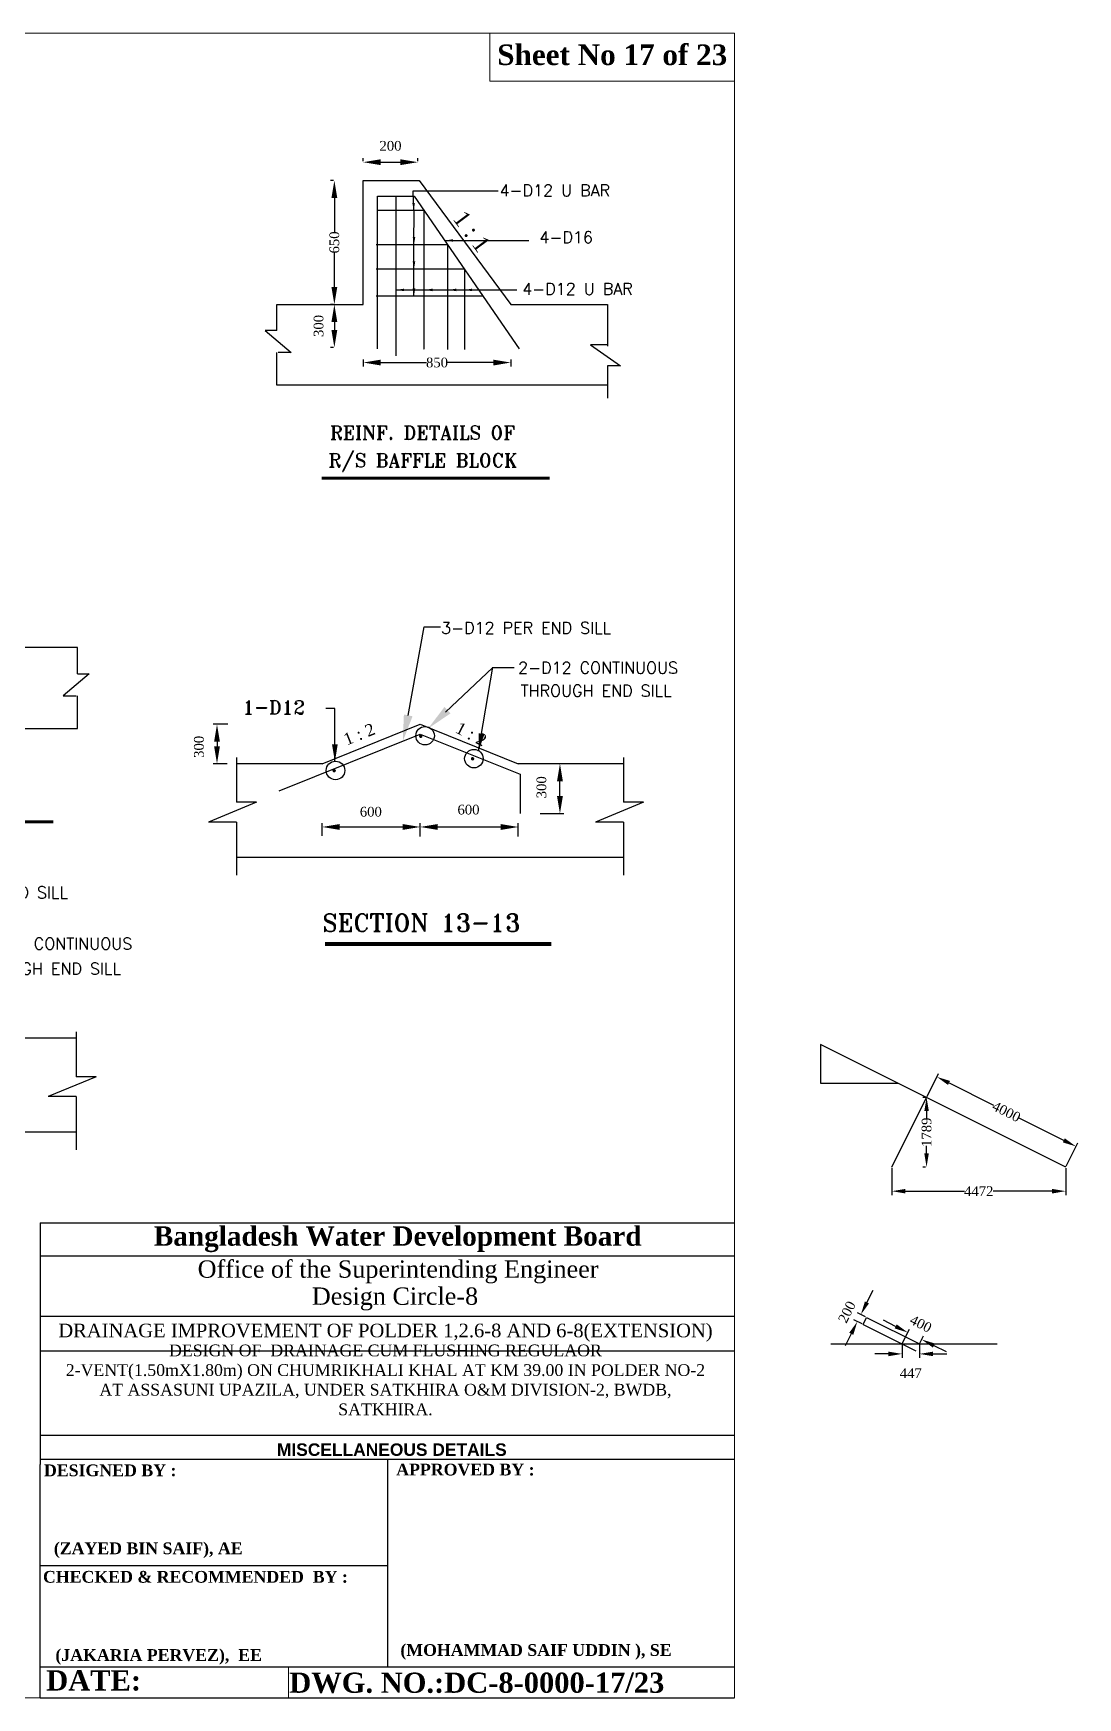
# Model space of a CAD drawing. Extents: x -545075 to 1728153, y -708141 to -305611.
# Drawn here: x 996387 to 1023249, y -654682 to -611896 of the extents above; entities that cross this region are included whole.
import ezdxf

# ---------------------------------------------------------------- set-up
doc = ezdxf.new("R2010")
doc.units = 0
doc.header["$MEASUREMENT"] = 0
doc.linetypes.add('DASHED', pattern=[0.75, 0.5, -0.25])
doc.layers.get('0').update_dxf_attribs({"linetype": 'CONTINUOUS'})
doc.layers.get('DEFPOINTS').update_dxf_attribs({"linetype": 'CONTINUOUS'})
doc.layers.add('Left Bank Profile', color=7, linetype='CONTINUOUS', lineweight=25)
doc.layers.add('LINE', color=7, linetype='CONTINUOUS')
doc.styles.add('Arial-200', font='arial.ttf')
doc.styles.add('BIG', font='ROMANT.SHX')
doc.styles.get("Standard").update_dxf_attribs({"font": 'times.ttf', "height": 250})
doc.dimstyles.new('3', dxfattribs={"dimtxt": 225, "dimasz": 350, "dimexe": 100, "dimexo": 25, "dimgap": 9, "dimtad": 0, "dimdec": 0, "dimzin": 0, "dimdsep": 46, "dimtxsty": 'Standard', "dimcen": 0, "dimclrt": 256, "dimadec": 0, "dimazin": 0, "dimtfac": 1, "dimtdec": 0, "dimtofl": 0, "dimtmove": 2, "dimatfit": 3, "dimfxl": 1, "dimtolj": 1, "dimtzin": 0, "dimarcsym": 0})

# ---------------------------------------------------------------- blocks, each defined once
blk = doc.blocks.new('*D175')
at = {"layer": 'DEFPOINTS', "color": 0, "lineweight": -2}
for p in [(1008862, -632299), (1006340, -632566), (1008862, -632566)]:
    blk.add_point(p, dxfattribs=at)
at = {"layer": 'LINE', "color": 0, "lineweight": -2}
for p, q in [((1006340, -632541), (1006340, -632199)), ((1006790, -632299), (1008412, -632299)), ((1008862, -632541), (1008862, -632199))]:
    blk.add_line(p, q, dxfattribs=at)
for points in [[(1006790, -632224), (1006790, -632374), (1006340, -632299)], [(1008412, -632224), (1008412, -632374), (1008862, -632299)]]:
    blk.add_solid(points, dxfattribs=at)
at = {"layer": 'LINE', "insert": (1007581, -631854), "char_height": 250, "attachment_point": 5}
blk.add_mtext('\\A1;600', dxfattribs=at)
blk = doc.blocks.new('*D176')
at = {"layer": 'DEFPOINTS', "color": 0, "lineweight": -2}
for p in [(1006340, -632299), (1003817, -632554), (1006340, -632554)]:
    blk.add_point(p, dxfattribs=at)
at = {"layer": 'LINE', "color": 0, "lineweight": -2}
for p, q in [((1003817, -632529), (1003817, -632199)), ((1004267, -632299), (1005890, -632299)), ((1006340, -632529), (1006340, -632199))]:
    blk.add_line(p, q, dxfattribs=at)
for points in [[(1004267, -632224), (1004267, -632374), (1003817, -632299)], [(1005890, -632224), (1005890, -632374), (1006340, -632299)]]:
    blk.add_solid(points, dxfattribs=at)
at = {"layer": 'LINE', "insert": (1005069, -631908), "char_height": 250, "attachment_point": 5}
blk.add_mtext('\\A1;600', dxfattribs=at)
blk = doc.blocks.new('*D177')
at = {"layer": 'DEFPOINTS', "color": 0, "lineweight": -2}
for p in [(1001415, -629660), (1001113, -630672), (1001398, -630672)]:
    blk.add_point(p, dxfattribs=at)
at = {"layer": 'LINE', "color": 0, "lineweight": -2}
for p, q in [((1001390, -629660), (1001013, -629660)), ((1001113, -630110), (1001113, -630222)), ((1001373, -630672), (1001013, -630672))]:
    blk.add_line(p, q, dxfattribs=at)
for points in [[(1001038, -630110), (1001188, -630110), (1001113, -629660)], [(1001038, -630222), (1001188, -630222), (1001113, -630672)]]:
    blk.add_solid(points, dxfattribs=at)
at = {"layer": 'LINE', "insert": (1000647, -630239), "char_height": 250, "attachment_point": 5, "rotation": 90}
blk.add_mtext('\\A1;300', dxfattribs=at)
blk = doc.blocks.new('*D182')
at = {"layer": 'DEFPOINTS', "color": 0, "lineweight": -2}
for p in [(1009933, -630672), (1010215, -630672), (1009399, -631956)]:
    blk.add_point(p, dxfattribs=at)
at = {"layer": 'LINE', "color": 0, "lineweight": -2}
for p, q in [((1010190, -630672), (1009833, -630672)), ((1009933, -631506), (1009933, -631122)), ((1009424, -631956), (1010033, -631956))]:
    blk.add_line(p, q, dxfattribs=at)
for points in [[(1009858, -631122), (1010008, -631122), (1009933, -630672)], [(1009858, -631506), (1010008, -631506), (1009933, -631956)]]:
    blk.add_solid(points, dxfattribs=at)
at = {"layer": 'LINE', "insert": (1009458, -631278), "char_height": 250, "attachment_point": 5, "rotation": 90}
blk.add_mtext('\\A1;300', dxfattribs=at)
blk = doc.blocks.new('*D184')
at = {"layer": 'DEFPOINTS', "color": 0, "lineweight": -2}
for p in [(1004870, -615210), (1006281, -615210), (1006281, -615210)]:
    blk.add_point(p, dxfattribs=at)
at = {"layer": 'LINE', "color": 0, "lineweight": -2}
for p, q in [((1004870, -615185), (1004870, -615110)), ((1005320, -615210), (1005831, -615210)), ((1006281, -615185), (1006281, -615110))]:
    blk.add_line(p, q, dxfattribs=at)
for points in [[(1005320, -615135), (1005320, -615285), (1004870, -615210)], [(1005831, -615135), (1005831, -615285), (1006281, -615210)]]:
    blk.add_solid(points, dxfattribs=at)
at = {"layer": 'LINE', "insert": (1005575, -614790), "char_height": 250, "attachment_point": 5}
blk.add_mtext('\\A1;200', dxfattribs=at)
blk = doc.blocks.new('*D189')
at = {"layer": 'DEFPOINTS', "color": 0, "lineweight": -2}
for p in [(1004131, -618866), (1004131, -619972), (1004131, -619972)]:
    blk.add_point(p, dxfattribs=at)
at = {"layer": 'LINE', "color": 0, "lineweight": -2}
for p, q in [((1004106, -618866), (1004031, -618866)), ((1004131, -619316), (1004131, -619522)), ((1004106, -619972), (1004031, -619972))]:
    blk.add_line(p, q, dxfattribs=at)
for points in [[(1004056, -619316), (1004206, -619316), (1004131, -618866)], [(1004056, -619522), (1004206, -619522), (1004131, -619972)]]:
    blk.add_solid(points, dxfattribs=at)
at = {"layer": 'LINE', "insert": (1003726, -619419), "char_height": 250, "attachment_point": 5, "rotation": 90}
blk.add_mtext('\\A1;300', dxfattribs=at)
blk = doc.blocks.new('*D43')
at = {"layer": 'DEFPOINTS', "color": 0, "lineweight": -2}
for p in [(1004876, -620257), (1004876, -620361), (1008666, -620257)]:
    blk.add_point(p, dxfattribs=at)
at = {"layer": 'LINE', "color": 0, "lineweight": -2}
for p, q in [((1004876, -620282), (1004876, -620461)), ((1005326, -620361), (1006503, -620361)), ((1008216, -620361), (1007039, -620361)), ((1008666, -620282), (1008666, -620461))]:
    blk.add_line(p, q, dxfattribs=at)
for points in [[(1005326, -620286), (1005326, -620436), (1004876, -620361)], [(1008216, -620286), (1008216, -620436), (1008666, -620361)]]:
    blk.add_solid(points, dxfattribs=at)
at = {"layer": 'LINE', "insert": (1006771, -620361), "char_height": 250, "attachment_point": 5}
blk.add_mtext('\\A1;850', dxfattribs=at)
blk = doc.blocks.new('*D44')
at = {"layer": 'DEFPOINTS', "color": 0, "lineweight": -2}
for p in [(1004131, -615680), (1004131, -615680), (1004131, -618866)]:
    blk.add_point(p, dxfattribs=at)
at = {"layer": 'LINE', "color": 0, "lineweight": -2}
for p, q in [((1004106, -615680), (1004031, -615680)), ((1004131, -616130), (1004131, -617001)), ((1004131, -618416), (1004131, -617544)), ((1004106, -618866), (1004031, -618866))]:
    blk.add_line(p, q, dxfattribs=at)
for points in [[(1004056, -616130), (1004206, -616130), (1004131, -615680)], [(1004056, -618416), (1004206, -618416), (1004131, -618866)]]:
    blk.add_solid(points, dxfattribs=at)
at = {"layer": 'LINE', "insert": (1004131, -617273), "char_height": 250, "attachment_point": 5, "rotation": 90}
blk.add_mtext('\\A1;650', dxfattribs=at)
blk = doc.blocks.new('*D149')
at = {"layer": 'DEFPOINTS', "color": 0, "lineweight": -2}
for p in [(1019362, -639253), (1023205, -640511), (1022940, -641041)]:
    blk.add_point(p, dxfattribs=at)
at = {"layer": 'LINE', "color": 0, "lineweight": -2}
for p, q in [((1019373, -639230), (1019672, -638633)), ((1019940, -638879), (1021086, -639452)), ((1022892, -640355), (1021746, -639782)), ((1022951, -641019), (1023249, -640422))]:
    blk.add_line(p, q, dxfattribs=at)
for points in [[(1019966, -638827), (1019914, -638931), (1019627, -638723)], [(1022918, -640303), (1022866, -640407), (1023205, -640511)]]:
    blk.add_solid(points, dxfattribs=at)
at = {"layer": 'LINE', "insert": (1021416, -639617), "char_height": 250, "attachment_point": 5, "rotation": 333.4349}
blk.add_mtext('\\A1;4000', dxfattribs=at)
blk = doc.blocks.new('*D150')
at = {"layer": 'DEFPOINTS', "color": 0, "lineweight": -2}
for p in [(1018468, -641041), (1022940, -641041), (1022940, -641661)]:
    blk.add_point(p, dxfattribs=at)
at = {"layer": 'LINE', "color": 0, "lineweight": -2}
for p, q in [((1018468, -641066), (1018468, -641761)), ((1022940, -641066), (1022940, -641761)), ((1018818, -641661), (1020336, -641661)), ((1022590, -641661), (1021071, -641661))]:
    blk.add_line(p, q, dxfattribs=at)
for points in [[(1018818, -641603), (1018818, -641720), (1018468, -641661)], [(1022590, -641603), (1022590, -641720), (1022940, -641661)]]:
    blk.add_solid(points, dxfattribs=at)
at = {"layer": 'LINE', "insert": (1020704, -641661), "char_height": 250, "attachment_point": 5}
blk.add_mtext('\\A1;4472', dxfattribs=at)
blk = doc.blocks.new('*D151')
at = {"layer": 'DEFPOINTS', "color": 0, "lineweight": -2}
for p in [(1019362, -639253), (1019362, -641041), (1019362, -641041)]:
    blk.add_point(p, dxfattribs=at)
at = {"layer": 'LINE', "color": 0, "lineweight": -2}
for p, q in [((1019337, -639253), (1019262, -639253)), ((1019362, -639603), (1019362, -639798)), ((1019362, -640691), (1019362, -640496)), ((1019337, -641041), (1019262, -641041))]:
    blk.add_line(p, q, dxfattribs=at)
for points in [[(1019304, -639603), (1019420, -639603), (1019362, -639253)], [(1019304, -640691), (1019420, -640691), (1019362, -641041)]]:
    blk.add_solid(points, dxfattribs=at)
at = {"layer": 'LINE', "insert": (1019362, -640147), "char_height": 250, "attachment_point": 5, "rotation": 90}
blk.add_mtext('\\A1;1789', dxfattribs=at)
blk = doc.blocks.new('*D93')
at = {"layer": 'DEFPOINTS', "color": 0, "lineweight": -2}
for p in [(1017582, -645013), (1017727, -645085), (1017816, -644906)]:
    blk.add_point(p, dxfattribs=at)
at = {"layer": 'LINE', "color": 0, "lineweight": -2}
for p, q in [((1017828, -644521), (1017985, -644208)), ((1017705, -645074), (1017493, -644968)), ((1017794, -644895), (1017582, -644789)), ((1017426, -645326), (1017269, -645639))]:
    blk.add_line(p, q, dxfattribs=at)
for points in [[(1017776, -644495), (1017880, -644547), (1017672, -644834)], [(1017373, -645300), (1017478, -645352), (1017582, -645013)]]:
    blk.add_solid(points, dxfattribs=at)
at = {"layer": 'LINE', "insert": (1017314, -644767), "char_height": 250, "attachment_point": 5, "rotation": 63.4349}
blk.add_mtext('\\A1;200', dxfattribs=at)
blk = doc.blocks.new('*D94')
at = {"layer": 'DEFPOINTS', "color": 0, "lineweight": -2}
for p in [(1018821, -645409), (1019179, -645588), (1019236, -645473)]:
    blk.add_point(p, dxfattribs=at)
at = {"layer": 'LINE', "color": 0, "lineweight": -2}
for p, q in [((1018566, -645137), (1018252, -644981)), ((1018832, -645386), (1018923, -645204)), ((1019190, -645565), (1019281, -645383)), ((1019549, -645629), (1019862, -645786))]:
    blk.add_line(p, q, dxfattribs=at)
for points in [[(1018592, -645085), (1018539, -645189), (1018879, -645294)], [(1019575, -645577), (1019523, -645681), (1019236, -645473)]]:
    blk.add_solid(points, dxfattribs=at)
at = {"layer": 'LINE', "insert": (1019214, -645070), "char_height": 250, "attachment_point": 5, "rotation": 333.4349}
blk.add_mtext('\\A1;400', dxfattribs=at)
blk = doc.blocks.new('*D95')
at = {"layer": 'DEFPOINTS', "color": 0, "lineweight": -2}
for p in [(1018732, -645588), (1019179, -645588), (1019179, -645844)]:
    blk.add_point(p, dxfattribs=at)
at = {"layer": 'LINE', "color": 0, "lineweight": -2}
for p, q in [((1018732, -645613), (1018732, -645944)), ((1019179, -645613), (1019179, -645944)), ((1018382, -645844), (1018032, -645844)), ((1019529, -645844), (1019879, -645844))]:
    blk.add_line(p, q, dxfattribs=at)
for points in [[(1018382, -645786), (1018382, -645903), (1018732, -645844)], [(1019529, -645786), (1019529, -645903), (1019179, -645844)]]:
    blk.add_solid(points, dxfattribs=at)
at = {"layer": 'LINE', "insert": (1018955, -646341), "char_height": 250, "attachment_point": 5}
blk.add_mtext('\\A1;447', dxfattribs=at)

msp = doc.modelspace()

# ---------------------------------------------------------------- linework, layer by layer
for p, q in [((1004869.827, -618865.5), (1004869.827, -615679.898)), ((1004869.827, -615679.898), (1006314.484, -615679.898)), ((1006314.484, -615679.898), (1008666.25, -618865.5)), ((1005239.39, -620005.611), (1005239.39, -616082.29)), ((1005239.39, -616082.29), (1006180.097, -616082.29)), ((1006180.097, -616082.29), (1008884.271, -620005.611)), ((1006433.029, -616449.254), (1005239.39, -616449.254)), ((1007043.127, -617334.408), (1005205.794, -617334.408)), ((1007473.767, -617959.197), (1005205.794, -617959.197)), ((1007952.325, -618653.507), (1005205.794, -618653.507)), ((1002652.447, -619536.153), (1002652.447, -618865.5)), ((1002652.447, -618865.5), (1004869.827, -618865.5)), ((1008666.25, -618865.5), (1011152.403, -618865.5)), ((1011152.403, -618865.5), (1011152.403, -619938.545)), ((1002652.447, -619536.153), (1002350.077, -619536.153)), ((1002350.077, -619536.153), (1003022.01, -620106.208)), ((1010715.647, -619905.013), (1011488.37, -620441.535)), ((1011152.403, -619905.013), (1010715.647, -619905.013)), ((1002652.447, -620944.525), (1002652.447, -620106.208)), ((1003022.01, -620106.208), (1002686.043, -620106.208)), ((1011152.403, -620441.535), (1011152.403, -621279.851)), ((1011488.37, -620441.535), (1011152.403, -620441.535)), ((1011152.403, -620944.525), (1002652.447, -620944.525)), ((997522.069, -627688.322), (995304.69, -627688.322)), ((997522.069, -628358.975), (997522.069, -627688.322)), ((997824.439, -628358.975), (997152.506, -628929.03)), ((997522.069, -628358.975), (997824.439, -628358.975)), ((997152.506, -628929.03), (997488.473, -628929.03)), ((997522.069, -629767.346), (997522.069, -628929.03)), ((989022.113, -629767.346), (997522.069, -629767.346)), ((1003816.676, -630672.104), (1006339.976, -629659.801)), ((1006339.976, -629659.801), (1008862.301, -630672.104)), ((1006339.959, -629911.936), (1008908.099, -630942.626)), ((1003816.676, -630672.104), (1001615.224, -630672.104)), ((1011568.408, -630672.104), (1008862.301, -630672.104)), ((1011568.408, -633085.229), (1001615.224, -633085.229)), ((997490.752, -637731.117), (994784.645, -637731.117)), ((997490.752, -640144.242), (987537.568, -640144.242))]:
    msp.add_line(p, q)
at = {"linetype": 'Continuous'}
msp.add_line((1002714.83, -631366.274), (1006339.976, -629911.929), dxfattribs=at)
at = {"color": 7, "linetype": 'ByBlock', "lineweight": 20}
msp.add_lwpolyline([(953919.576, -654682.06), (953919.576, -611896.246), (1014424.768, -611896.246), (1014424.768, -654682.06), (953919.576, -654682.06)], close=True, dxfattribs=at)
at = {"const_width": 43.875}
for points in [[(1006375.798, -629966.978, -1), (1006331.923, -629966.978, -1)], [(1007706.966, -630546.531, -1), (1007663.091, -630546.531, -1)], [(1004147.949, -630851.128, -1), (1004104.074, -630851.128, -1)]]:
    msp.add_lwpolyline(points, format="xyb", close=True, dxfattribs=at)
for points in [[(1007118.749, -629379.935), (1006962.573, -629214.51), (1006544.388, -629765.752)], [(1006141.953, -629453.381), (1005919.287, -629406.731), (1005890.669, -630098.053)]]:
    msp.add_solid(points)
at = {"layer": 'DEFPOINTS', "color": 0, "linetype": 'ByBlock'}
msp.add_point((1003797.934, -616264.727), dxfattribs=at)
msp.add_point((1003797.934, -616264.727), dxfattribs=at)
at = {"layer": 'Left Bank Profile'}
msp.add_lwpolyline([(996566.86, -654682.06), (1014424.768, -654682.06)], dxfattribs=at)
msp.add_lwpolyline([(996566.86, -654682.06), (1014424.768, -654682.06)], dxfattribs=at)
at = {"layer": 'LINE', "linetype": 'DASHED'}
for p, q in [((1005709.743, -616082.29), (1005709.743, -620190.962)), ((1006433.029, -616432.608), (1006433.029, -620022.114)), ((1007043.127, -617334.408), (1007043.127, -620022.114)), ((1007473.767, -617959.197), (1007473.767, -620022.114))]:
    msp.add_line(p, q, dxfattribs=at)
at = {"layer": 'LINE'}
for p, q in [((1006030.62, -629430.056), (1006438.479, -627154.409)), ((1006438.479, -627154.409), (1006864.553, -627154.409)), ((1006992.314, -629347.149), (1008207.256, -628200.128)), ((1008207.256, -628200.128), (1008755.065, -628200.128)), ((1004144.333, -629251.825), (1003909.162, -629251.825)), ((1001615.224, -630509.862), (1001615.224, -631659.876)), ((1011568.408, -630509.862), (1011568.408, -631659.876)), ((1008908.099, -630942.626), (1008908.099, -631956.294)), ((1002131.368, -631659.876), (1000894.913, -632170.993)), ((1002131.368, -631659.876), (1001615.224, -631659.876)), ((1012084.552, -631659.876), (1010848.097, -632170.993)), ((1012084.552, -631659.876), (1011568.408, -631659.876)), ((1001615.224, -632170.993), (1000894.913, -632170.993)), ((1001615.224, -632170.993), (1001615.224, -633535.565)), ((1011568.408, -632170.993), (1010848.097, -632170.993)), ((1011568.408, -632170.993), (1011568.408, -633535.565)), ((997490.752, -637568.875), (997490.752, -638718.889)), ((1016633.133, -637888.093), (1016633.133, -638888.093)), ((1022939.729, -641041.391), (1016633.133, -637888.093)), ((998006.896, -638718.889), (996770.441, -639230.006)), ((998006.896, -638718.889), (997490.752, -638718.889)), ((1016633.133, -638888.093), (1018633.133, -638888.093)), ((997490.752, -639230.006), (996770.441, -639230.006)), ((997490.752, -639230.006), (997490.752, -640594.578)), ((1018467.593, -641041.391), (1019362.021, -639252.537)), ((996566.86, -642476.936), (1014424.768, -642476.936)), ((996566.86, -642476.936), (996566.86, -648689.127)), ((996566.86, -643323.622), (1014424.768, -643323.622)), ((996566.86, -644870.092), (1014424.768, -644870.092)), ((1017726.99, -645085.229), (1017816.432, -644906.343)), ((1017726.99, -645085.229), (1019089.425, -645766.446)), ((1017816.432, -644906.343), (1019178.868, -645587.561)), ((1016901.497, -645587.561), (1021175.423, -645587.561)), ((1018731.654, -645587.561), (1018821.097, -645408.675)), ((996566.86, -645766.871), (1014424.768, -645766.871)), ((996566.86, -647933.768), (1014424.768, -647933.768)), ((996566.86, -648547.145), (1014424.768, -648547.145)), ((1005495.814, -648547.145), (1005495.814, -653889.584)), ((996566.86, -654682.06), (996566.86, -648689.127)), ((996566.86, -651282.447), (1005495.814, -651282.447)), ((996566.86, -653889.584), (1014424.768, -653889.584)), ((999917.474, -653889.584), (1014424.768, -653889.584)), ((999917.474, -653889.584), (1014424.768, -653889.584)), ((999917.474, -653889.584), (1014424.768, -653889.584))]:
    msp.add_line(p, q, dxfattribs=at)
at = {"layer": 'LINE', "lineweight": 9}
msp.add_line((1014424.768, -642476.936), (1014424.768, -654682.06), dxfattribs=at)
at = {"layer": 'LINE', "color": 7, "lineweight": 9}
for p, q in [((1002949.395, -653889.584), (1002949.395, -654682.06)), ((1014424.768, -654682.06), (997161.091, -654682.06)), ((1010740.716, -654682.06), (1011948.051, -654682.06))]:
    msp.add_line(p, q, dxfattribs=at)
at = {"layer": 'LINE', "lineweight": 9}
msp.add_lwpolyline([(1014424.768, -611896.246), (1008130.806, -611896.246), (1008130.806, -613130.869), (1014424.768, -613130.869)], close=True, dxfattribs=at)
at = {"layer": 'LINE'}
for points, const_width in [([(1009670.239, -623335.349), (1003803.015, -623335.349)], 75), ([(996899.684, -632168.209), (991032.461, -632168.209)], 75), ([(1003892.998, -635306.526), (1009708.845, -635306.526)], 97.5)]:
    msp.add_lwpolyline(points, dxfattribs=dict(at, const_width=const_width))
for centre in [(1006465.081, -629953.516), (1004160.407, -630846.283), (1007719.424, -630541.687)]:
    msp.add_circle(centre, 237.82, dxfattribs=at)

# ---------------------------------------------------------------- texts
msp.add_text('1 : 1', height=422.2695, rotation=306.686454).set_placement((1007158.427, -616659.514))
at = {"color": 7, "style": 'BIG'}
msp.add_text('SECTION 13-13', height=455, dxfattribs=at).set_placement((1003823.199, -634987.463))
at = {"color": 0, "linetype": 'ByBlock', "lineweight": -2, "insert": (1002652.769, -648469.399), "char_height": 320, "width": 17252.47904, "attachment_point": 7, "style": 'Arial-200'}
msp.add_mtext('{\\fArial|b1|i0|c0|p34;MISCELLANEOUS DETAILS}', dxfattribs=at)
at = {"layer": 'LINE', "style": 'BIG'}
for s, height, p in [('4-D12 U BAR', 300, (1008379.472, -616085.857)), ('4-D16', 300, (1009404.68, -617289.466)), ('4-D12 U BAR', 300, (1008961.79, -618616.195)), ('REINF. DETAILS OF ', 350, (1004017.85, -622339.308)), ('R/S BAFFLE BLOCK', 350, (1003978.739, -623047.003)), ('3-D12 PER END SILL', 300, (1006877.297, -627330.748)), ('2-D12 CONTINUOUS ', 300, (1008857.771, -628356.772)), ('THROUGH END SILL', 300, (1008921.275, -628947.778)), ('1-D12 ', 350, (1001772.734, -629397.098)), ('3-D12 PER END SILL', 300, (992907.021, -634133.183)), ('2-D12 CONTINUOUS ', 300, (994818.315, -635448.113)), ('THROUGH END SILL', 300, (994757.447, -636090.404))]:
    msp.add_text(s, height=height, dxfattribs=at).set_placement(p)
at = {"layer": 'LINE'}
for rotation, p in [(21.7678103, (1004443.472, -630207.515)), (332.4172724, (1007215.362, -629855.236))]:
    msp.add_text('1 : 2', height=307.125, rotation=rotation, dxfattribs=at).set_placement(p)
at = {"layer": 'LINE', "color": 7, "lineweight": 9}
for s, insert, char_height, width, attachment_point in [('{\\fTimes New Roman|b1|i0|c0|p18;Sheet No 17 of 23}', (1008320.524, -612183.221), 530.054, 19039.36737, 1), ('{\\fTimes New Roman|b1|i0|c0|p18;Bangladesh Water Development Board}', (999487.567, -642565.263), 497.51809, 17870.68828, 1), ('{\\fTimes New Roman|b0|i0|c0|p18;Office of the Superintending Engineer}', (1000615.21, -643440.107), 445.23095, 15992.55112, 1), ('{\\fTimes New Roman|b0|i0|c0|p18;Design Circle-8}', (1003552.135, -644136.325), 445.23095, 15992.55112, 1), ('{\\fTimes New Roman Greek|b0|i0|c0|p18;\\C256;DRAINAGE IMPROVEMENT OF POLDER 1,2.6-8 AND 6-8(EXTENSION)}', (1005445.01, -645530.845), 350, 17410.56988, 8), ('{\\fTimes New Roman Greek|b0|i0|c0|p18;\\C256;DESIGN OF  DRAINAGE CUM FLUSHING REGULAOR\\P2-VENT(1.50mX1.80m) ON CHUMRIKHALI KHAL AT KM 39.00 IN POLDER NO-2 AT ASSASUNI UPAZILA, UNDER SATKHIRA O&M DIVISION-2, BWDB, SATKHIRA.}', (1005445.01, -647427.659), 302.878199, 16855.77975, 8)]:
    msp.add_mtext(s, dxfattribs=dict(at, insert=insert, char_height=char_height, width=width, attachment_point=attachment_point))
at = {"layer": 'LINE', "color": 7, "lineweight": 9, "attachment_point": 1}
for s, insert, char_height in [('{\\fTimes New Roman|b1|i0|c0|p18;DESIGNED BY :}', (996662.629, -648685.759), 302.8782), ('{\\fTimes New Roman|b1|i0|c0|p18;APPROVED BY :}', (1005722.168, -648666.155), 302.8782), ('{\\fTimes New Roman|b1|i0|c0|p18;\\C0;(ZAYED BIN SAIF), AE}', (996916.511, -650690.226), 302.8782), ('{\\fTimes New Roman|b1|i0|c0|p18;CHECKED & RECOMMENDED  BY :}', (996637.733, -651422.966), 302.8782), ('{\\fTimes New Roman|b1|i0|c0|p18;\\C0;(MOHAMMAD SAIF UDDIN ), SE}', (1005828.763, -653304.221), 302.8782), ('{\\fTimes New Roman|b1|i0|c0|p18;\\C0;(JAKARIA PERVEZ),  EE  }', (996956.25, -653433.284), 302.8782), ('{\\fTimes New Roman|b1|i0|c0|p18;DATE:}', (996720.291, -653977.975), 518.95951), (' {\\fTimes New Roman|b1|i0|c0|p18;DWG. NO.:DC-8-0000-17/23}', (1002775.919, -654036.796), 518.95951)]:
    msp.add_mtext(s, dxfattribs=dict(at, insert=insert, char_height=char_height))

# ---------------------------------------------------------------- dimensions: what is measured, and where the dimension line sits
at = {"layer": 'LINE'}
for base, p1, p2, angle, text, picture, middle in [((1006280.887, -615210.441), (1004869.827, -615210.441), (1006280.887, -615210.441), 180, '200', '*D184', (1005575.357, -614790.246)), ((1004130.7, -619972.078), (1004130.7, -618865.5), (1004130.7, -619972.078), 90, '300', '*D189', (1003726.114, -619418.789)), ((1001112.538, -630672.104), (1001415.325, -629659.801), (1001398.453, -630672.104), 270, '300', '*D177', (1000646.555, -630238.962)), ((1009933.494, -630672.104), (1009398.728, -631956.294), (1010215.355, -630672.104), 270, '300', '*D182', (1009457.75, -631278.473))]:
    dim = msp.add_linear_dim(base=base, p1=p1, p2=p2, angle=angle, text=text, dimstyle='3', override={"dimtxt": 400, "dimasz": 450, "dimclrd": 0, "dimclre": 0}, dxfattribs=at)
    dim.commit()
    dim.dimension.update_dxf_attribs({"geometry": picture, "text_midpoint": middle, "dimtype": 160})
for base, p1, p2, angle, text, picture, middle in [((1004130.7, -615679.898), (1004130.7, -618865.5), (1004130.7, -615679.898), 90, '650', '*D44', (1004130.7, -617272.699)), ((1004876.488, -620361.058), (1008666.25, -620256.956), (1004876.488, -620256.956), 180, '850', '*D43', (1006771.369, -620361.058))]:
    dim = msp.add_linear_dim(base=base, p1=p1, p2=p2, angle=angle, text=text, dimstyle='3', override={"dimtxt": 400, "dimasz": 450, "dimclrd": 0, "dimclre": 0}, dxfattribs=at)
    dim.commit()
    dim.dimension.update_dxf_attribs({"geometry": picture, "text_midpoint": middle})
for base, p1, p2, picture, middle in [((1006339.976, -632298.66), (1003816.676, -632554.014), (1006339.976, -632554.014), '*D176', (1005068.95, -631907.673)), ((1008862.301, -632298.66), (1006339.976, -632565.621), (1008862.301, -632565.621), '*D175', (1007580.55, -631854.373))]:
    dim = msp.add_linear_dim(base=base, p1=p1, p2=p2, text='600', dimstyle='3', override={"dimtxt": 400, "dimasz": 450, "dimclrd": 0, "dimclre": 0}, dxfattribs=at)
    dim.commit()
    dim.dimension.update_dxf_attribs({"geometry": picture, "text_midpoint": middle, "dimtype": 160})
for p1, p2, distance, picture, middle in [((1019362.021, -639252.537), (1022939.729, -641041.391), 592.507, '*D149', (1021415.852, -639617.01)), ((1017816.432, -644906.343), (1017726.99, -645085.229), -161.939, '*D93', (1017313.819, -644766.84)), ((1018821.097, -645408.675), (1019178.868, -645587.561), 128.47, '*D94', (1019213.961, -645070.162))]:
    dim = msp.add_aligned_dim(p1=p1, p2=p2, distance=distance, dimstyle='3', override={"dimfxl": 700}, dxfattribs=at)
    dim.commit()
    dim.dimension.update_dxf_attribs({"geometry": picture, "text_midpoint": middle})
dim = msp.add_linear_dim(base=(1019362.021, -641041.391), p1=(1019362.021, -639252.537), p2=(1019362.021, -641041.391), angle=90, dimstyle='3', override={"dimfxl": 700}, dxfattribs=at)
dim.commit()
dim.dimension.update_dxf_attribs({"geometry": '*D151', "text_midpoint": (1019362.021, -640146.964)})
for base, p1, p2, picture, middle in [((1022939.729, -641661.434), (1018467.593, -641041.391), (1022939.729, -641041.391), '*D150', (1020703.661, -641661.434)), ((1019178.868, -645844.447), (1018731.654, -645587.561), (1019178.868, -645587.561), '*D95', (1018955.261, -646340.518))]:
    dim = msp.add_linear_dim(base=base, p1=p1, p2=p2, dimstyle='3', override={"dimfxl": 700}, dxfattribs=at)
    dim.commit()
    dim.dimension.update_dxf_attribs({"geometry": picture, "text_midpoint": middle})

# ---------------------------------------------------------------- leaders
at = {"lineweight": 13}
for points in [[(1006174.555, -616458.112), (1006160.782, -615948.471), (1008346.942, -615948.246)], [(1006178.555, -617334.408), (1006181.942, -616453.246)], [(1006178.555, -617959.197), (1006178.555, -617334.408)], [(1006986.417, -617222.4), (1009136.604, -617222.4)], [(1006178.555, -618653.507), (1006178.555, -617792.455)], [(1005723.089, -618493.171), (1006903.382, -618493.171)], [(1006456.307, -618493.171), (1007109.919, -618493.171)], [(1007066.405, -618493.171), (1007720.018, -618493.171)], [(1007473.767, -618493.171), (1008824.114, -618493.171)]]:
    msp.add_leader(points, dimstyle='3', override={"dimasz": 200, "dimclrd": 256}, dxfattribs=at)
at = {"layer": 'LINE'}
for points in [[(1007841.678, -630345.984), (1008207.748, -628193.503)], [(1004144.224, -630621.888), (1004144.333, -629251.825)]]:
    msp.add_leader(points, dimstyle='3', override={"dimtxt": 400, "dimasz": 450, "dimclrd": 0, "dimclre": 0}, dxfattribs=at)

doc.saveas('drawing.dxf')
